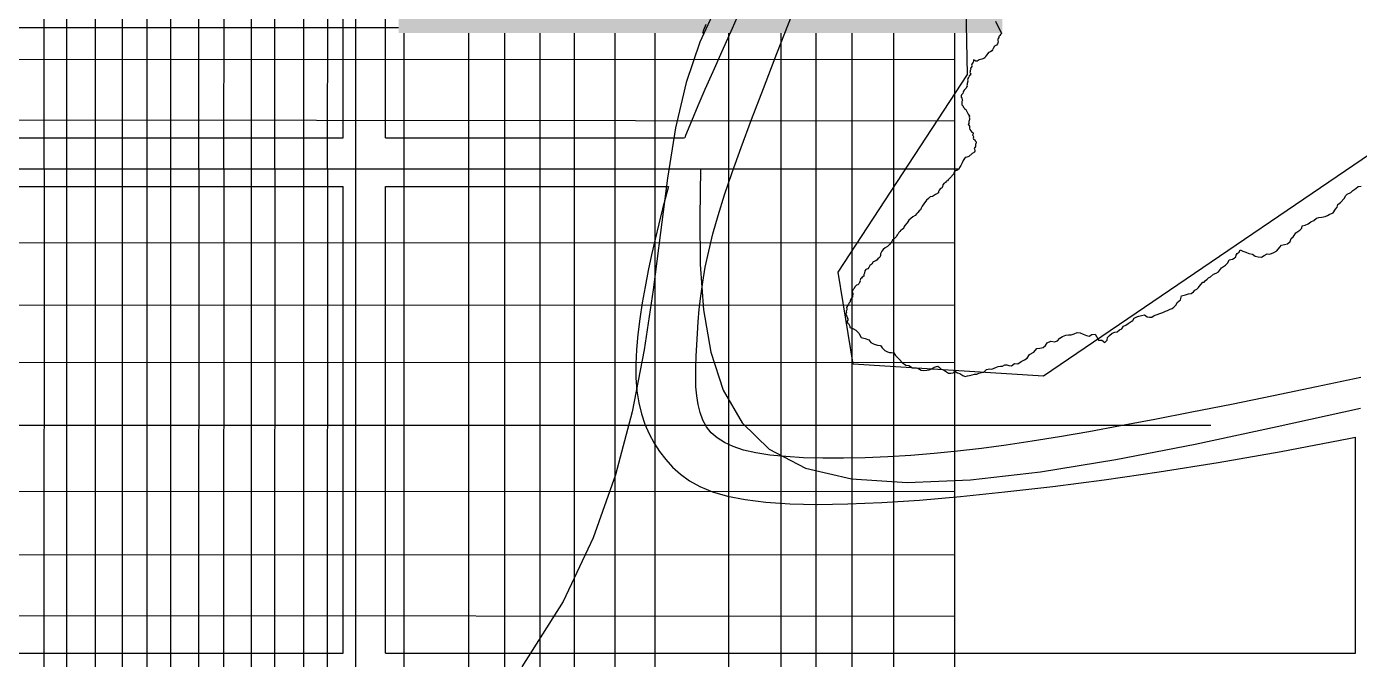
# Model space of a CAD drawing. Extents: x -15732 to 10897, y -24868 to 16165.
# Drawn here: x -592 to 2870, y 2426 to 4070 of the extents above; entities that cross this region are included whole.
import ezdxf

# ---------------------------------------------------------------- set-up
doc = ezdxf.new("R2010")
doc.units = 0
doc.header["$MEASUREMENT"] = 0
for name, color, linetype in [('COASTLINE', 7, 'CONTINUOUS'), ('HIGHWAY', 7, 'CONTINUOUS'), ('MAP_BORDER', 7, 'CONTINUOUS'), ('STREETS-SPRAWL', 7, 'CONTINUOUS'), ('STREETS-SPRAWL-12M', 7, 'CONTINUOUS'), ('STREETS-SPRAWL-20M', 7, 'CONTINUOUS'), ('SUBURBS', 7, 'CONTINUOUS')]:
    doc.layers.add(name, color=color, linetype=linetype)

msp = doc.modelspace()

# ---------------------------------------------------------------- linework, layer by layer
at = {"layer": 'COASTLINE', "color": 7, "linetype": 'CONTINUOUS'}
msp.add_lwpolyline([(1925, 4084.1), (1940.1, 4052.1), (1937.3, 4049.8), (1935.8, 4047), (1933.2, 4044.5), (1933.1, 4041.8), (1931.3, 4039.2), (1931.1, 4036.2), (1930.3, 4033.5), (1931.7, 4030.5), (1930.9, 4027.4), (1929.4, 4025.3), (1927.1, 4021.9), (1922.3, 4019.1), (1918.3, 4013.1), (1917.1, 4009.5), (1914.7, 4006.9), (1911.3, 4004.5), (1906.6, 4002.6), (1904.4, 3999.6), (1901.3, 3995.5), (1898.5, 3992.5), (1897.2, 3989), (1894, 3987.3), (1891.7, 3986.2), (1889, 3985), (1885.7, 3984.6), (1882.5, 3983.7), (1880, 3981.9), (1877, 3980.1), (1873.7, 3980.5), (1870.7, 3982), (1867.6, 3983.5), (1867.3, 3981.5), (1867.6, 3979.6), (1867, 3977.3), (1864.7, 3974.5), (1862.8, 3972.5), (1862.5, 3970.1), (1863, 3967.9), (1863.4, 3965.9), (1861.5, 3963.4), (1859.7, 3961.9), (1860.2, 3959.1), (1859, 3956.1), (1859.2, 3953.4), (1857.8, 3950.9), (1858.7, 3948.9), (1860.3, 3946), (1859, 3943.6), (1856.3, 3942.1), (1855.4, 3938.9), (1854, 3936.5), (1853.7, 3935.1), (1852.2, 3933.3), (1852.7, 3931.3), (1851.9, 3929.3), (1852.7, 3927), (1852.3, 3924.6), (1851.4, 3921.8), (1850.7, 3919.5), (1850.2, 3916.9), (1851.1, 3914.4), (1849.7, 3912.3), (1848.8, 3910.1), (1846.8, 3908.1), (1844.7, 3906.5), (1842.9, 3904.8), (1841.2, 3902.3), (1840.5, 3899.2), (1839.8, 3895.9), (1836.5, 3892.5), (1835.6, 3889.7), (1835.2, 3886.8), (1837, 3883.7), (1838.1, 3880.8), (1838.9, 3878.4), (1837.2, 3875.6), (1837.5, 3872.4), (1836.8, 3869.6), (1837.4, 3866.9), (1838.7, 3865.2), (1840.9, 3863.6), (1841, 3861.1), (1842.8, 3859.2), (1844.2, 3856.6), (1847.3, 3854.2), (1848.9, 3850.7), (1851.1, 3847.8), (1852.8, 3844.5), (1853.8, 3842), (1855.5, 3840.1), (1857.5, 3837.6), (1856.3, 3834.6), (1856.8, 3831.9), (1856.8, 3828.8), (1856.6, 3825.8), (1855.2, 3823.1), (1855.4, 3820.8), (1855, 3818.6), (1853.8, 3815.8), (1855, 3813.6), (1857, 3811.3), (1856.8, 3808.6), (1857.2, 3806), (1858.2, 3802.8), (1860.2, 3799.3), (1863.1, 3795.9), (1866.4, 3793.6), (1866.7, 3791.2), (1864.9, 3788.3), (1866.5, 3786), (1867.1, 3783.1), (1866.7, 3780), (1867.9, 3777.1), (1870.7, 3775.7), (1872.1, 3773), (1874.1, 3770.9), (1874.2, 3768.2), (1873.4, 3765.8), (1872.6, 3763.4), (1872.4, 3761), (1872.4, 3758.7), (1871.2, 3756), (1868.8, 3753.4), (1870, 3751.1), (1870.7, 3748.4), (1871, 3746.1), (1870.1, 3743.8), (1864.2, 3740.2), (1855.7, 3732.3), (1850.5, 3730.6), (1845.6, 3730.1), (1840.3, 3722.1), (1838, 3715.6), (1834.6, 3709.2), (1831.5, 3704.3), (1829.4, 3699.6), (1824.6, 3696.3), (1820.6, 3695.1), (1817.5, 3692.1), (1816.5, 3689.6), (1815.9, 3686.4), (1813.4, 3684.9), (1811.1, 3682.5), (1810.2, 3680.8), (1807.5, 3677.8), (1804.9, 3675.1), (1801.6, 3671.8), (1799.6, 3669.3), (1797.1, 3668.3), (1795.8, 3666.4), (1795.3, 3664.5), (1791.6, 3662.9), (1787.9, 3658.6), (1786.9, 3654.4), (1785.3, 3650.5), (1781.5, 3649.2), (1778.7, 3645.4), (1776.7, 3641.7), (1776.9, 3638.3), (1769.1, 3634.1), (1760.7, 3628.4), (1755.1, 3627.8), (1750.4, 3623.1), (1745.3, 3618.6), (1738.7, 3609.7), (1734, 3603.7), (1731.4, 3598), (1729.7, 3593.7), (1726.4, 3591), (1723.2, 3586.6), (1720.5, 3584.2), (1716, 3579.3), (1709.8, 3575.9), (1704.6, 3571.2), (1699.7, 3566.7), (1697.2, 3562.5), (1694.8, 3560), (1688.8, 3553.1), (1686.9, 3548.8), (1685.5, 3545.4), (1681.8, 3542.9), (1678.9, 3540.9), (1675.9, 3537.2), (1673.4, 3534.7), (1671.7, 3531.4), (1669.4, 3528.7), (1667.5, 3524.7), (1663.5, 3520.5), (1660.7, 3518.1), (1656.9, 3515.2), (1655, 3511.4), (1650, 3504.4), (1644.3, 3498.5), (1638.1, 3495.2), (1633.2, 3490.6), (1629.6, 3486.2), (1625.5, 3479.7), (1625.5, 3475.2), (1624.3, 3471), (1622.5, 3469.3), (1619.7, 3468), (1617.2, 3463.9), (1614.2, 3461.8), (1607.1, 3459.2), (1603, 3452.8), (1598, 3449), (1595.9, 3444.1), (1592.8, 3440.2), (1587.9, 3439.1), (1585.2, 3435.1), (1584.1, 3429.7), (1582.4, 3425.9), (1582.7, 3422), (1578.7, 3419.4), (1576.2, 3416.4), (1574.4, 3414.3), (1572.7, 3411.2), (1572.3, 3409.1), (1572.8, 3407.1), (1571.3, 3404.8), (1569.6, 3401.7), (1566.8, 3399.4), (1563.9, 3398.5), (1559, 3394.3), (1557.4, 3389.5), (1553.9, 3385.7), (1552.7, 3381), (1553.8, 3377.6), (1553.8, 3373.8), (1553.3, 3370.2), (1553.5, 3366.6), (1550.8, 3364), (1548.4, 3360), (1546.7, 3357.4), (1547, 3354.6), (1544.4, 3352.2), (1543.2, 3348.9), (1539.8, 3344.4), (1537.2, 3340.5), (1538.5, 3337.1), (1538.6, 3334), (1536.6, 3330.8), (1537.2, 3327.4), (1536.2, 3324), (1536.3, 3321), (1538.7, 3317.6), (1539.4, 3313.7), (1540.7, 3310.4), (1540.9, 3307.3), (1539.6, 3304.3), (1539.3, 3300.8), (1542.5, 3298.4), (1544.8, 3295.4), (1546.6, 3292), (1546.3, 3288.5), (1553.7, 3286), (1561.9, 3281.2), (1569.8, 3273.3), (1575.4, 3262.4), (1585.7, 3259.7), (1595.6, 3256.6), (1601.2, 3249.6), (1609.5, 3245.1), (1617.7, 3242.3), (1626.1, 3241.4), (1630.6, 3235.2), (1636.9, 3228.3), (1644.1, 3225.4), (1649.4, 3223), (1654.7, 3223.5), (1660.2, 3222), (1665.1, 3215.7), (1670, 3210.6), (1675.5, 3205), (1682.1, 3197.2), (1691.6, 3190.1), (1699.7, 3189.3), (1708.9, 3183.6), (1716.7, 3183.6), (1723.1, 3182.3), (1731.5, 3177.5), (1738.8, 3176.6), (1746.1, 3177.5), (1752.2, 3177.9), (1759.1, 3180.8), (1765.7, 3185.3), (1774.9, 3187.9), (1779.4, 3184.6), (1783.6, 3179.9), (1789.7, 3178.4), (1797.6, 3172.7), (1802.5, 3169.9), (1808.6, 3169.3), (1814.8, 3170.7), (1819.3, 3174.4), (1825.6, 3170.7), (1832, 3168.4), (1840, 3163.4), (1845.9, 3161.3), (1851.5, 3162.5), (1857.1, 3163.3), (1864, 3164.9), (1870.2, 3166.6), (1875.8, 3167), (1881.6, 3169.9), (1888.2, 3171.1), (1894.1, 3171.8), (1901.1, 3179.1), (1910, 3180.8), (1915.4, 3179.8), (1921.5, 3182.8), (1926.8, 3185.5), (1931.3, 3186.8), (1937.2, 3187.9), (1943, 3188.2), (1948.5, 3191.1), (1954.3, 3191.6), (1959.6, 3189.1), (1965.8, 3188.9), (1974.3, 3194.8), (1982.9, 3194.2), (1991.1, 3200.2), (2000.3, 3204.2), (2006.8, 3208.7), (2013, 3218.2), (2023.8, 3223.8), (2032.2, 3233.5), (2040, 3234.2), (2048, 3236.1), (2054.9, 3241.5), (2059, 3248.6), (2068.1, 3253.1), (2077.5, 3250.8), (2085.6, 3253.7), (2091.7, 3260.4), (2098.8, 3264.5), (2107.4, 3268.3), (2114.6, 3269.1), (2121.4, 3269.4), (2128.8, 3272.2), (2136.5, 3275.3), (2144.8, 3274.2), (2152.3, 3271.3), (2161, 3267.8), (2167.7, 3265.3), (2174.9, 3270.3), (2183.1, 3271.3), (2186.8, 3264.8), (2192.3, 3255.5), (2200.9, 3255.1), (2208.9, 3249.3), (2214.8, 3255.2), (2215.5, 3262.4), (2220.5, 3267.1), (2227.9, 3273.1), (2234.3, 3275.7), (2241, 3277.4), (2246.9, 3282.2), (2252.6, 3285), (2257.1, 3291.3), (2263.5, 3294.6), (2269.2, 3298.9), (2277, 3303.7), (2281.7, 3306.8), (2285.1, 3312.2), (2292, 3316.1), (2297, 3318.1), (2303.9, 3319.3), (2311.2, 3321.3), (2318.8, 3316), (2324.4, 3315.5), (2330.6, 3315.5), (2336.8, 3319.5), (2344.7, 3322.1), (2351.3, 3324.9), (2358.9, 3326.9), (2366, 3330.9), (2371.6, 3332.3), (2377.9, 3335.6), (2383.2, 3337.6), (2388.1, 3341), (2394.2, 3346.8), (2396.4, 3353.1), (2405, 3360.5), (2407.4, 3370.3), (2417.8, 3372.7), (2425.9, 3375.9), (2433.1, 3376.9), (2439, 3381.3), (2442.3, 3385.4), (2447.7, 3387.9), (2451.7, 3392.4), (2453.2, 3394.8), (2459.1, 3400.4), (2463.5, 3405.8), (2466.4, 3406.3), (2469.4, 3409.1), (2474.5, 3414.1), (2477.9, 3417.6), (2482.7, 3419.8), (2490.5, 3426.7), (2497.8, 3429.8), (2503.5, 3432.5), (2511.3, 3443), (2522.4, 3450.5), (2528.3, 3455.8), (2531.4, 3464.1), (2536, 3465.3), (2540.1, 3465.7), (2544.2, 3468.5), (2549.1, 3472.2), (2549.5, 3475.8), (2552.2, 3480.3), (2557.4, 3484.1), (2560, 3489.8), (2566.6, 3486.5), (2574.4, 3484.1), (2582.6, 3480.7), (2591.9, 3478.3), (2598.7, 3473.8), (2607, 3471.5), (2615.5, 3470.7), (2622.8, 3475.4), (2630.3, 3479.6), (2637.4, 3478.9), (2647.8, 3483.1), (2655.1, 3487.6), (2663.2, 3496.9), (2667.3, 3502), (2675.5, 3503.9), (2683.4, 3505.5), (2690.2, 3511.9), (2692.7, 3519.4), (2697.6, 3523.7), (2700, 3527.2), (2704.9, 3534.5), (2714.7, 3540.9), (2720.1, 3546.6), (2720.8, 3552.6), (2728.9, 3554.5), (2736.6, 3557.4), (2743.2, 3562.7), (2751.4, 3565.8), (2758, 3572.2), (2764, 3573.8), (2772, 3574.9), (2780.8, 3577), (2786.8, 3578.8), (2791.4, 3582), (2801.4, 3585.9), (2807.3, 3595.5), (2811.9, 3600.4), (2813.9, 3607.8), (2820.9, 3613.3), (2830.7, 3624.3), (2833.4, 3630.1), (2838.2, 3634.3), (2847.3, 3639.2), (2852.4, 3644.5), (2860.4, 3649.7), (2866.2, 3654.4), (2874.1, 3655.6)], dxfattribs=at)
at = {"layer": 'HIGHWAY', "color": 250, "linetype": 'CONTINUOUS'}
for p, q in [((1199.4, 4121.1), (1156.4, 4029.7)), ((1164.2, 4052.9), (1167.4, 4061.4)), ((1167.4, 4061.4), (1173.4, 4076.5)), ((1156.4, 4029.7), (1120.8, 3925)), ((1120.8, 3925), (1093.9, 3806.7)), ((1093.9, 3806.7), (1073, 3676.2)), ((1073, 3676.2), (1054.8, 3535.3)), ((1054.8, 3535.3), (1035.6, 3386)), ((1035.6, 3386), (1012, 3230)), ((1012, 3230), (980.5, 3069.3)), ((980.5, 3069.3), (937.5, 2905.8)), ((937.5, 2905.8), (879.7, 2741.4)), ((879.7, 2741.4), (802.1, 2576.5)), ((802.1, 2576.5), (694.1, 2406.7))]:
    msp.add_line(p, q, dxfattribs=at)
at = {"layer": 'MAP_BORDER', "color": 7, "linetype": 'CONTINUOUS'}
msp.add_solid([(374.4, 4052.9), (374.4, 5943.6), (1942.2, 4052.9), (1942.2, 5943.6)], dxfattribs=at)
at = {"layer": 'STREETS-SPRAWL', "color": 7, "linetype": 'CONTINUOUS'}
for p, q in [((340.1, 3780.7), (340.1, 5660.2)), ((229.9, 3780.7), (229.9, 4935.8)), ((1271, 4134.3), (1240.7, 4065.4)), ((1356.7, 4000.2), (1396.3, 4101.7)), ((1240.7, 4065.4), (1213.9, 4005.4)), ((1213.9, 4005.4), (1190.3, 3952.8)), ((1321.6, 3909.4), (1356.7, 4000.2)), ((1190.3, 3952.8), (1169.5, 3906.1)), ((1169.5, 3906.1), (1151.1, 3863.9)), ((1290.8, 3828.2), (1321.6, 3909.4)), ((1151.1, 3863.9), (1134.6, 3824.6)), ((1134.6, 3824.6), (1119.7, 3786.9)), ((1263.9, 3755.7), (1290.8, 3828.2)), ((-960.9, 3780.7), (229.9, 3780.7)), ((340.1, 3780.7), (1117.1, 3780.7)), ((1119.7, 3786.9), (1117.3, 3780.6)), ((1240.8, 3690.8), (1263.9, 3755.7)), ((1221.1, 3632.5), (1240.8, 3690.8)), ((-960.9, 3654.4), (229.9, 3654.4)), ((229.9, 2442.6), (229.9, 3654.4)), ((340.1, 3654.4), (1075.5, 3654.4)), ((340.1, 2442.6), (340.1, 3654.4)), ((1070.1, 3635.5), (1059.7, 3596.9)), ((1075.5, 3654.4), (1070.1, 3635.5)), ((1204.5, 3579.6), (1221.1, 3632.5)), ((1059.7, 3596.9), (1049.9, 3557.7)), ((1190.8, 3531.3), (1204.5, 3579.6)), ((1049.9, 3557.7), (1040.5, 3517.9)), ((1179.7, 3486.6), (1190.8, 3531.3)), ((1040.5, 3517.9), (1031.4, 3477.3)), ((1031.4, 3477.3), (1022.7, 3435.9)), ((1170.9, 3444.9), (1179.7, 3486.6)), ((1022.7, 3435.9), (1014.5, 3394.1)), ((1164.1, 3406.1), (1170.9, 3444.9)), ((1014.5, 3394.1), (1007.1, 3352.3)), ((1158.9, 3369.8), (1164.1, 3406.1)), ((1155.1, 3335.6), (1158.9, 3369.8)), ((1007.1, 3352.3), (1000.7, 3310.8)), ((1152.3, 3303.3), (1155.1, 3335.6)), ((1000.7, 3310.8), (995.5, 3270.2)), ((1150.3, 3272.5), (1152.3, 3303.3)), ((995.5, 3270.2), (992, 3230.8)), ((1148.7, 3242.8), (1150.3, 3272.5)), ((992, 3230.8), (990.3, 3193)), ((1147.3, 3214.1), (1148.7, 3242.8)), ((990.3, 3193), (990.6, 3157.2)), ((1146, 3159.9), (1146.3, 3186.4)), ((1146.3, 3186.4), (1147.3, 3214.1)), ((990.6, 3157.2), (993.2, 3123.9)), ((1146.7, 3134.5), (1146, 3159.9)), ((2873.6, 3158), (2758.6, 3133.7)), ((993.2, 3123.9), (998.1, 3092.8)), ((1148.6, 3110.5), (1146.7, 3134.5)), ((2758.6, 3133.7), (2646.3, 3110.4)), ((998.1, 3092.8), (1005.1, 3063.8)), ((1152, 3088), (1148.6, 3110.5)), ((1157.2, 3067.1), (1152, 3088)), ((2537.9, 3088.4), (2434.7, 3067.9)), ((2646.3, 3110.4), (2537.9, 3088.4)), ((1005.1, 3063.8), (1014.2, 3036.9)), ((1164.5, 3047.9), (1157.2, 3067.1)), ((1174.1, 3030.5), (1164.5, 3047.9)), ((2338.1, 3049.2), (2249.1, 3032.4)), ((2434.7, 3067.9), (2338.1, 3049.2)), ((1014.2, 3036.9), (1025.1, 3011.7)), ((1025.1, 3011.7), (1037.8, 2988.1)), ((1186.5, 3015), (1174.1, 3030.5)), ((1201.9, 3001.2), (1186.5, 3015)), ((2166.9, 3017.5), (2090.7, 3004.3)), ((2249.1, 3032.4), (2166.9, 3017.5)), ((1037.8, 2988.1), (1052.3, 2966)), ((1220.8, 2989.1), (1201.9, 3001.2)), ((1243.5, 2978.7), (1220.8, 2989.1)), ((1270.4, 2969.9), (1243.5, 2978.7)), ((1952.3, 2982.7), (1888.2, 2974.2)), ((2019.5, 2992.7), (1952.3, 2982.7)), ((2090.7, 3004.3), (2019.5, 2992.7)), ((2666.9, 2966.2), (2841.9, 2999.9)), ((2841.9, 2999.9), (2860, 3003.6)), ((2860, 2442.6), (2860, 3003.5)), ((1052.3, 2966), (1068.3, 2945.2)), ((1068.3, 2945.2), (1086, 2925.5)), ((1301.9, 2962.7), (1270.4, 2969.9)), ((1338.4, 2957), (1301.9, 2962.7)), ((1379.9, 2952.8), (1338.4, 2957)), ((1426.2, 2950), (1379.9, 2952.8)), ((1476.4, 2948.6), (1426.2, 2950)), ((1530, 2948.6), (1476.4, 2948.6)), ((1586.3, 2949.9), (1530, 2948.6)), ((1644.7, 2952.4), (1586.3, 2949.9)), ((1704.5, 2956.1), (1644.7, 2952.4)), ((1765.1, 2961), (1704.5, 2956.1)), ((1826.1, 2967), (1765.1, 2961)), ((1888.2, 2974.2), (1826.1, 2967)), ((2503.1, 2937.5), (2666.9, 2966.2)), ((1086, 2925.5), (1106.1, 2907.1)), ((2206.9, 2892.6), (2350, 2913.1)), ((2350, 2913.1), (2503.1, 2937.5)), ((1106.1, 2907.1), (1129.5, 2890.2)), ((1129.5, 2890.2), (1157.1, 2875)), ((1157.1, 2875), (1189.8, 2861.6)), ((1948.9, 2860.9), (2073.4, 2875.3)), ((2073.4, 2875.3), (2206.9, 2892.6)), ((1189.8, 2861.6), (1228.6, 2850.3)), ((1228.6, 2850.3), (1274.3, 2841.2)), ((1274.3, 2841.2), (1327.8, 2834.5)), ((1629.5, 2833.7), (1727, 2840.1)), ((1727, 2840.1), (1833.5, 2849.1)), ((1833.5, 2849.1), (1948.9, 2860.9)), ((1327.8, 2834.5), (1390, 2830.4)), ((1390, 2830.4), (1461, 2828.8)), ((1461, 2828.8), (1540.8, 2829.9)), ((1540.8, 2829.9), (1629.5, 2833.7)), ((-960.9, 2442.6), (229.9, 2442.6)), ((340.1, 2442.6), (2860, 2442.6))]:
    msp.add_line(p, q, dxfattribs=at)
at = {"layer": 'STREETS-SPRAWL-12M', "color": 253, "linetype": 'CONTINUOUS'}
for p, q in [((-546.3, 5850.5), (-546.9, 3700.6)), ((-488, 5850.5), (-488.7, 3700.6)), ((-413.4, 5850.5), (-414, 3700.6)), ((-343.4, 5850.5), (-344, 3700.6)), ((-279.2, 5850.5), (-279.9, 3700.6)), ((-217.7, 5850.5), (-218.3, 3700.6)), ((-144.6, 5850.5), (-145.3, 3700.6)), ((-79.5, 5850.5), (-80.2, 3700.6)), ((-8.4, 5850.5), (-9, 3700.6)), ((52.9, 5850.5), (52.2, 3700.6)), ((127.7, 5850.5), (127.1, 3700.6)), ((189.8, 5850.5), (189.1, 3700.6)), ((374.4, 4066.4), (-2926.6, 4066.4)), ((387.7, 4052.9), (387.7, -2662.1)), ((556, 4052.9), (556, -2498.7)), ((649.6, 4052.9), (649.6, -2407.9)), ((741, 4052.9), (741, -2319.1)), ((830.4, 4052.9), (830.4, -2232.4)), ((935.7, 4052.9), (935.7, -2130.2)), ((1039.9, 4052.9), (1039.9, -2029)), ((1231.3, 4052.9), (1231.3, -1843.2)), ((1367.4, 4052.9), (1367.4, -1711.1)), ((1457.8, 4052.9), (1457.8, -1623.3)), ((1551.4, 4052.9), (1551.4, -1532.5)), ((1659.5, 4052.9), (1659.5, 481.1)), ((1818.4, 4052.9), (1818.4, 481.1)), ((-1054.9, 3985.6), (1818.4, 3984.8)), ((-1054.9, 3827.7), (1818.4, 3824.7)), ((-546.6, 3700.6), (-547.1, 1712.5)), ((-488.3, 3700.6), (-488.9, 1712.5)), ((-413.7, 3700.6), (-414.3, 1712.5)), ((-343.6, 3700.6), (-344.2, 1712.5)), ((-279.5, 3700.6), (-280.1, 1712.5)), ((-217.9, 3700.6), (-218.5, 1712.5)), ((-144.9, 3700.6), (-145.5, 1712.5)), ((-79.8, 3700.6), (-80.4, 1712.5)), ((-8.6, 3700.6), (-9.2, 1712.5)), ((52.6, 3700.6), (52, 1712.5)), ((127.5, 3700.6), (126.9, 1712.5)), ((189.5, 3700.6), (188.9, 1712.5)), ((-1054.9, 3508.8), (1818.4, 3508)), ((-1054.9, 3347.4), (1818.4, 3346.6)), ((-1054.9, 3198.2), (1818.4, 3197.4)), ((-2358.4, 3034.4), (2483.8, 3034.4)), ((-1054.9, 2863.2), (1818.4, 2862.4)), ((-1054.9, 2698.8), (1818.4, 2697.9)), ((-1054.9, 2540.8), (1818.4, 2537.9))]:
    msp.add_line(p, q, dxfattribs=at)
at = {"layer": 'STREETS-SPRAWL-20M', "color": 252, "linetype": 'CONTINUOUS'}
for p, q in [((263.6, -6065.8), (263.6, 6105)), ((-2358.4, 3700.6), (1829.9, 3700.6)), ((1158.2, 3700.6), (1156.3, 3574.7)), ((1156.3, 3574.7), (1157.8, 3451.5)), ((1157.8, 3451.5), (1166.2, 3333.8)), ((1166.2, 3333.8), (1184.9, 3224.4)), ((1184.9, 3224.4), (1217.2, 3125.8)), ((1217.2, 3125.8), (1266.7, 3040.9)), ((2656.1, 3030.9), (2872.2, 3079.1)), ((1266.7, 3040.9), (1336.7, 2972.5)), ((2443.3, 2985.4), (2656.1, 3030.9)), ((2237.5, 2945.4), (2443.3, 2985.4)), ((1336.7, 2972.5), (1430.7, 2923.1)), ((2041.8, 2913.6), (2237.5, 2945.4)), ((1430.7, 2923.1), (1550.9, 2894.8)), ((1859.9, 2892.8), (2041.8, 2913.6)), ((1550.9, 2894.8), (1695.2, 2885.6)), ((1695.2, 2885.6), (1859.9, 2892.8))]:
    msp.add_line(p, q, dxfattribs=at)
at = {"layer": 'SUBURBS', "color": 254, "linetype": 'CONTINUOUS'}
msp.add_lwpolyline([(3182.2, 3932.2), (2049.3, 3161.5), (1554.8, 3193.1), (1515.7, 3431.6), (1851.7, 3945.4), (1814.8, 5805.1), (795.6, 6066.4), (264.2, 5944.4), (-310.7, 6284.2), (-1293.8, 6038.2), (-1860, 5653.2), (-2479.8, 5269.6)], dxfattribs=at)

doc.saveas('drawing.dxf')
